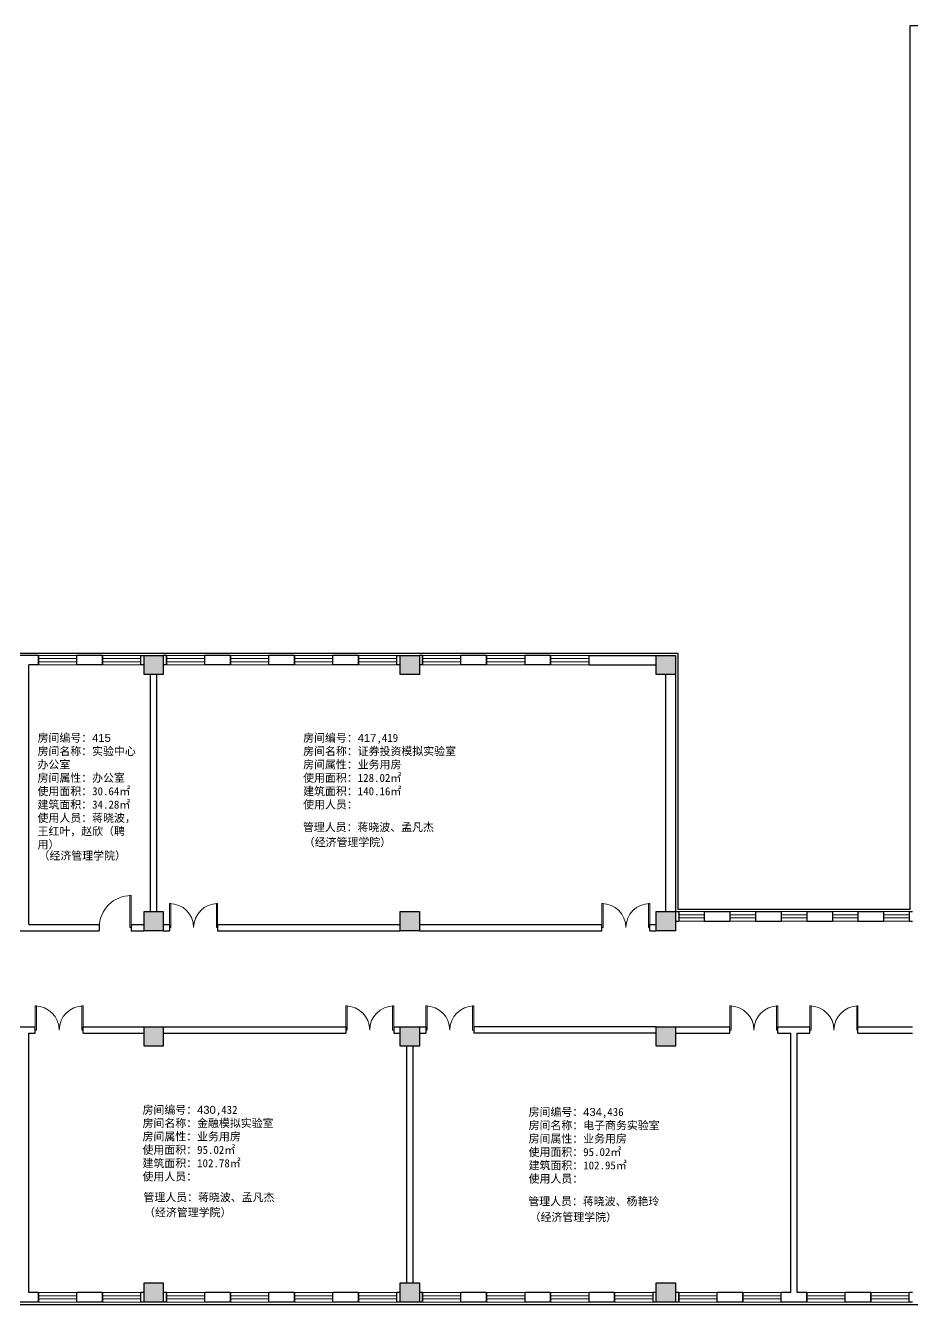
# Model space of a CAD drawing. Header units: millimetres. Extents: x 62836 to 190183, y 47750 to 101830.
# Drawn here: x 136136 to 163836, y 53131 to 93071 of the extents above; entities that cross this region are included whole.
import ezdxf

# ---------------------------------------------------------------- set-up
doc = ezdxf.new("R2010")
doc.units = ezdxf.units.MM
doc.header["$LTSCALE"] = 1000
doc.linetypes.add('CONTINOUS', pattern=[0])
doc.layers.add('填充', color=7, linetype='Continuous')
doc.layers.add('管理人员', color=2, linetype='Continuous')
for name, color, linetype, lineweight in [('墙线', 30, 'Continuous', 30), ('文字', 7, 'Continuous', 30), ('柱子', 150, 'Continuous', 30), ('窗线', 131, 'Continuous', 15), ('门线', 154, 'CONTINOUS', 15)]:
    doc.layers.add(name, color=color, linetype=linetype, lineweight=lineweight)
doc.styles.get("Standard").update_dxf_attribs({"font": 'arial.ttf'})

msp = doc.modelspace()

# ---------------------------------------------------------------- hatches: boundary and pattern name
at = {"layer": '填充'}
h = msp.add_hatch(color=256, dxfattribs=at)
h.dxf.hatch_style = 1
h.paths.add_polyline_path([(140436, 73401), (139836, 73401), (139836, 72801), (140436, 72801)])
h = msp.add_hatch(color=256, dxfattribs=at)
h.dxf.hatch_style = 1
h.paths.add_polyline_path([(148436, 73401), (147836, 73401), (147836, 72801), (148436, 72801)])
h = msp.add_hatch(color=256, dxfattribs=at)
h.dxf.hatch_style = 1
h.paths.add_polyline_path([(156436, 73401), (155836, 73401), (155836, 72801), (156436, 72801)])
h = msp.add_hatch(color=256, dxfattribs=at)
h.dxf.hatch_style = 1
h.paths.add_polyline_path([(140436, 65401), (139836, 65401), (139836, 64801), (140436, 64801)])
h = msp.add_hatch(color=256, dxfattribs=at)
h.dxf.hatch_style = 1
h.paths.add_polyline_path([(148436, 65401), (147836, 65401), (147836, 64801), (148436, 64801)])
h = msp.add_hatch(color=256, dxfattribs=at)
h.dxf.hatch_style = 1
h.paths.add_polyline_path([(156436, 65401), (155836, 65401), (155836, 64801), (156436, 64801)])
h = msp.add_hatch(color=256, dxfattribs=at)
h.dxf.hatch_style = 1
h.paths.add_polyline_path([(140436, 61801), (139836, 61801), (139836, 61201), (140436, 61201)])
h = msp.add_hatch(color=256, dxfattribs=at)
h.dxf.hatch_style = 1
h.paths.add_polyline_path([(148436, 61801), (147836, 61801), (147836, 61201), (148436, 61201)])
h = msp.add_hatch(color=256, dxfattribs=at)
h.dxf.hatch_style = 1
h.paths.add_polyline_path([(156436, 61801), (155836, 61801), (155836, 61201), (156436, 61201)])
h = msp.add_hatch(color=256, dxfattribs=at)
h.dxf.hatch_style = 1
h.paths.add_polyline_path([(140436, 53801), (139836, 53801), (139836, 53201), (140436, 53201)])
h = msp.add_hatch(color=256, dxfattribs=at)
h.dxf.hatch_style = 1
h.paths.add_polyline_path([(148436, 53801), (147836, 53801), (147836, 53201), (148436, 53201)])
h = msp.add_hatch(color=256, dxfattribs=at)
h.dxf.hatch_style = 1
h.paths.add_polyline_path([(156436, 53801), (155836, 53801), (155836, 53201), (156436, 53201)])

# ---------------------------------------------------------------- linework, layer by layer
at = {"layer": '墙线'}
for p, q in [((163766, 93071), (184106, 93071)), ((163766, 65471), (163766, 93071)), ((123806, 73471), (156506, 73471)), ((136536, 73401), (135736, 73401)), ((136536, 73101), (136236, 73101)), ((136236, 65001), (136236, 73101)), ((136536, 73401), (136536, 73101)), ((136536, 73401), (136536, 73101)), ((136536, 73101), (136536, 73401)), ((137736, 73101), (137736, 73401)), ((138536, 73401), (137736, 73401)), ((138536, 73101), (137736, 73101)), ((138536, 73401), (138536, 73101)), ((138536, 73401), (138536, 73101)), ((138536, 73101), (138536, 73401)), ((139736, 73101), (139736, 73401)), ((139736, 73401), (139836, 73401)), ((139836, 73101), (139736, 73101)), ((140536, 73401), (140436, 73401)), ((140536, 73101), (140436, 73101)), ((140536, 73401), (140536, 73101)), ((140536, 73401), (140536, 73101)), ((140536, 73101), (140536, 73401)), ((141736, 73101), (141736, 73401)), ((142536, 73401), (141736, 73401)), ((142536, 73101), (141736, 73101)), ((142536, 73401), (142536, 73101)), ((142536, 73401), (142536, 73101)), ((142536, 73101), (142536, 73401)), ((143736, 73101), (143736, 73401)), ((144536, 73401), (143736, 73401)), ((144536, 73101), (143736, 73101)), ((144536, 73401), (144536, 73101)), ((144536, 73401), (144536, 73101)), ((144536, 73101), (144536, 73401)), ((145736, 73101), (145736, 73401)), ((146536, 73401), (145736, 73401)), ((146536, 73101), (145736, 73101)), ((146536, 73401), (146536, 73101)), ((146536, 73401), (146536, 73101)), ((146536, 73101), (146536, 73401)), ((147736, 73101), (147736, 73401)), ((147736, 73401), (147836, 73401)), ((147836, 73101), (147736, 73101)), ((148536, 73401), (148436, 73401)), ((148536, 73101), (148436, 73101)), ((148536, 73401), (148536, 73101)), ((148536, 73401), (148536, 73101)), ((148536, 73101), (148536, 73401)), ((149736, 73101), (149736, 73401)), ((150536, 73401), (149736, 73401)), ((150536, 73101), (149736, 73101)), ((150536, 73401), (150536, 73101)), ((150536, 73401), (150536, 73101)), ((150536, 73101), (150536, 73401)), ((151736, 73101), (151736, 73401)), ((152536, 73401), (151736, 73401)), ((152536, 73101), (151736, 73101)), ((152536, 73401), (152536, 73101)), ((152536, 73401), (152536, 73101)), ((152536, 73101), (152536, 73401)), ((153736, 73101), (153736, 73401)), ((153736, 73401), (155836, 73401)), ((153736, 73101), (155836, 73101)), ((156436, 73401), (156436, 73401)), ((156506, 73471), (156506, 65471)), ((140036, 65401), (140036, 72801)), ((140236, 65401), (140236, 72801)), ((156136, 65401), (156136, 72801)), ((156436, 72801), (156436, 65401)), ((156436, 65401), (156536, 65401)), ((156506, 65471), (163766, 65471)), ((156536, 65401), (156536, 65101)), ((157336, 65401), (158136, 65401)), ((157336, 65401), (157336, 65101)), ((158136, 65401), (158136, 65101)), ((158936, 65401), (159736, 65401)), ((158936, 65401), (158936, 65101)), ((159736, 65401), (159736, 65101)), ((160536, 65401), (161336, 65401)), ((160536, 65401), (160536, 65101)), ((161336, 65401), (161336, 65101)), ((162136, 65401), (162936, 65401)), ((162136, 65401), (162136, 65101)), ((162936, 65401), (162936, 65101)), ((163736, 65401), (163836, 65401)), ((163736, 65401), (163736, 65101)), ((134036, 64801), (138436, 64801)), ((136236, 65001), (138436, 65001)), ((138436, 65001), (138436, 64801)), ((139436, 65001), (139836, 65001)), ((139436, 65001), (139436, 64801)), ((139436, 64801), (139836, 64801)), ((140436, 65001), (140636, 65001)), ((140436, 64801), (140636, 64801)), ((140636, 65001), (140636, 64801)), ((142136, 65001), (147836, 65001)), ((142136, 65001), (142136, 64801)), ((142136, 64801), (147836, 64801)), ((148436, 65001), (154136, 65001)), ((148436, 64801), (154136, 64801)), ((154136, 64801), (154136, 65001)), ((155636, 65001), (155836, 65001)), ((155636, 64801), (155636, 65001)), ((155636, 64801), (155836, 64801)), ((156436, 65101), (156536, 65101)), ((157336, 65101), (158136, 65101)), ((158936, 65101), (159736, 65101)), ((160536, 65101), (161336, 65101)), ((162136, 65101), (162936, 65101)), ((163736, 65101), (163836, 65101)), ((135836, 61801), (136436, 61801)), ((136236, 61601), (136436, 61601)), ((136236, 53501), (136236, 61601)), ((136436, 61601), (136436, 61801)), ((137936, 61801), (139836, 61801)), ((137936, 61601), (137936, 61801)), ((137936, 61601), (139836, 61601)), ((140436, 61801), (146136, 61801)), ((140436, 61601), (146136, 61601)), ((146136, 61801), (146136, 61601)), ((147636, 61801), (147836, 61801)), ((147636, 61801), (147636, 61601)), ((147636, 61601), (147836, 61601)), ((148436, 61801), (148636, 61801)), ((148436, 61601), (148636, 61601)), ((148636, 61801), (148636, 61601)), ((150136, 61801), (150136, 61601)), ((155836, 61801), (150136, 61801)), ((155836, 61601), (150136, 61601)), ((156436, 61801), (158136, 61801)), ((156436, 61601), (158136, 61601)), ((158136, 61601), (158136, 61801)), ((159636, 61801), (160636, 61801)), ((159636, 61601), (159636, 61801)), ((159636, 61601), (160036, 61601)), ((160036, 53501), (160036, 61601)), ((160236, 61601), (160636, 61601)), ((160236, 53501), (160236, 61601)), ((160636, 61601), (160636, 61801)), ((162136, 61801), (163836, 61801)), ((162136, 61601), (162136, 61801)), ((162136, 61601), (163836, 61601)), ((148036, 61201), (148036, 53801)), ((148236, 61201), (148236, 53801)), ((123766, 53131), (176106, 53131)), ((136536, 53201), (135736, 53201)), ((136536, 53501), (136236, 53501)), ((136536, 53501), (136536, 53201)), ((136536, 53501), (136536, 53201)), ((136536, 53201), (136536, 53501)), ((137736, 53201), (137736, 53501)), ((138536, 53501), (137736, 53501)), ((138536, 53201), (137736, 53201)), ((138536, 53501), (138536, 53201)), ((138536, 53501), (138536, 53201)), ((138536, 53201), (138536, 53501)), ((139736, 53201), (139736, 53501)), ((139836, 53501), (139736, 53501)), ((139836, 53201), (139736, 53201)), ((140536, 53501), (140436, 53501)), ((140536, 53201), (140436, 53201)), ((140536, 53501), (140536, 53201)), ((140536, 53501), (140536, 53201)), ((140536, 53201), (140536, 53501)), ((141736, 53201), (141736, 53501)), ((142536, 53501), (141736, 53501)), ((142536, 53201), (141736, 53201)), ((142536, 53501), (142536, 53201)), ((142536, 53501), (142536, 53201)), ((142536, 53201), (142536, 53501)), ((143736, 53201), (143736, 53501)), ((144536, 53501), (143736, 53501)), ((144536, 53201), (143736, 53201)), ((144536, 53501), (144536, 53201)), ((144536, 53501), (144536, 53201)), ((144536, 53201), (144536, 53501)), ((145736, 53201), (145736, 53501)), ((146536, 53501), (145736, 53501)), ((146536, 53201), (145736, 53201)), ((146536, 53501), (146536, 53201)), ((146536, 53501), (146536, 53201)), ((146536, 53201), (146536, 53501)), ((147736, 53201), (147736, 53501)), ((147836, 53501), (147736, 53501)), ((147836, 53201), (147736, 53201)), ((148536, 53501), (148436, 53501)), ((148536, 53201), (148436, 53201)), ((148536, 53501), (148536, 53201)), ((148536, 53501), (148536, 53201)), ((148536, 53201), (148536, 53501)), ((149736, 53201), (149736, 53501)), ((150536, 53501), (149736, 53501)), ((150536, 53201), (149736, 53201)), ((150536, 53501), (150536, 53201)), ((150536, 53501), (150536, 53201)), ((150536, 53201), (150536, 53501)), ((151736, 53201), (151736, 53501)), ((152536, 53501), (151736, 53501)), ((152536, 53201), (151736, 53201)), ((152536, 53501), (152536, 53201)), ((152536, 53501), (152536, 53201)), ((152536, 53201), (152536, 53501)), ((153736, 53201), (153736, 53501)), ((154536, 53501), (153736, 53501)), ((154536, 53201), (153736, 53201)), ((154536, 53501), (154536, 53201)), ((154536, 53501), (154536, 53201)), ((154536, 53201), (154536, 53501)), ((155736, 53201), (155736, 53501)), ((155836, 53501), (155736, 53501)), ((155836, 53201), (155736, 53201)), ((156536, 53501), (156436, 53501)), ((156536, 53201), (156436, 53201)), ((156536, 53501), (156536, 53201)), ((156536, 53501), (156536, 53201)), ((156536, 53201), (156536, 53501)), ((157736, 53201), (157736, 53501)), ((158536, 53501), (157736, 53501)), ((158536, 53201), (157736, 53201)), ((158536, 53501), (158536, 53201)), ((158536, 53501), (158536, 53201)), ((158536, 53201), (158536, 53501)), ((159736, 53201), (159736, 53501)), ((160036, 53501), (159736, 53501)), ((160536, 53201), (159736, 53201)), ((160536, 53501), (160236, 53501)), ((160536, 53501), (160536, 53201)), ((160536, 53501), (160536, 53201)), ((160536, 53201), (160536, 53501)), ((161736, 53201), (161736, 53501)), ((162536, 53501), (161736, 53501)), ((162536, 53201), (161736, 53201)), ((162536, 53501), (162536, 53201)), ((162536, 53501), (162536, 53201)), ((162536, 53201), (162536, 53501)), ((163736, 53201), (163736, 53501)), ((163836, 53501), (163736, 53501)), ((163836, 53201), (163736, 53201))]:
    msp.add_line(p, q, dxfattribs=at)
at = {"layer": '柱子'}
for p, q in [((139836, 73401), (140436, 73401)), ((139836, 72801), (139836, 73401)), ((140436, 73401), (140436, 72801)), ((147836, 73401), (148436, 73401)), ((147836, 72801), (147836, 73401)), ((148436, 73401), (148436, 72801)), ((155836, 73401), (156436, 73401)), ((155836, 72801), (155836, 73401)), ((156436, 73401), (156436, 72801)), ((140436, 72801), (139836, 72801)), ((148436, 72801), (147836, 72801)), ((156436, 72801), (155836, 72801)), ((139836, 64801), (139836, 65401)), ((139836, 65401), (140436, 65401)), ((140436, 65401), (140436, 64801)), ((147836, 65401), (148436, 65401)), ((147836, 64801), (147836, 65401)), ((148436, 65401), (148436, 64801)), ((155836, 65401), (156436, 65401)), ((155836, 64801), (155836, 65401)), ((156436, 65401), (156436, 64801)), ((140436, 64801), (139836, 64801)), ((148436, 64801), (147836, 64801)), ((156436, 64801), (155836, 64801)), ((139836, 61801), (140436, 61801)), ((139836, 61201), (139836, 61801)), ((140436, 61801), (140436, 61201)), ((147836, 61801), (148436, 61801)), ((147836, 61201), (147836, 61801)), ((148436, 61801), (148436, 61201)), ((155836, 61801), (156436, 61801)), ((155836, 61201), (155836, 61801)), ((156436, 61801), (156436, 61201)), ((140436, 61201), (139836, 61201)), ((148436, 61201), (147836, 61201)), ((156436, 61201), (155836, 61201)), ((139836, 53801), (140436, 53801)), ((139836, 53201), (139836, 53801)), ((140436, 53801), (140436, 53201)), ((147836, 53801), (148436, 53801)), ((147836, 53201), (147836, 53801)), ((148436, 53801), (148436, 53201)), ((155836, 53801), (156436, 53801)), ((155836, 53201), (155836, 53801)), ((156436, 53801), (156436, 53201)), ((140436, 53201), (139836, 53201)), ((148436, 53201), (147836, 53201)), ((156436, 53201), (155836, 53201))]:
    msp.add_line(p, q, dxfattribs=at)
at = {"layer": '窗线'}
for p, q in [((136536, 73401), (137736, 73401)), ((136536, 73401), (136536, 73101)), ((136536, 73301), (137736, 73301)), ((136536, 73201), (137736, 73201)), ((136536, 73101), (137736, 73101)), ((137736, 73401), (137736, 73101)), ((138536, 73401), (139736, 73401)), ((138536, 73401), (138536, 73101)), ((138536, 73301), (139736, 73301)), ((138536, 73201), (139736, 73201)), ((138536, 73101), (139736, 73101)), ((139736, 73401), (139736, 73101)), ((140536, 73401), (141736, 73401)), ((140536, 73401), (140536, 73101)), ((140536, 73301), (141736, 73301)), ((140536, 73201), (141736, 73201)), ((140536, 73101), (141736, 73101)), ((141736, 73401), (141736, 73101)), ((142536, 73401), (143736, 73401)), ((142536, 73401), (142536, 73101)), ((142536, 73301), (143736, 73301)), ((142536, 73201), (143736, 73201)), ((142536, 73101), (143736, 73101)), ((143736, 73401), (143736, 73101)), ((144536, 73401), (145736, 73401)), ((144536, 73401), (144536, 73101)), ((144536, 73301), (145736, 73301)), ((144536, 73201), (145736, 73201)), ((144536, 73101), (145736, 73101)), ((145736, 73401), (145736, 73101)), ((146536, 73401), (147736, 73401)), ((146536, 73401), (146536, 73101)), ((146536, 73301), (147736, 73301)), ((146536, 73201), (147736, 73201)), ((146536, 73101), (147736, 73101)), ((147736, 73401), (147736, 73101)), ((148536, 73401), (149736, 73401)), ((148536, 73401), (148536, 73101)), ((148536, 73301), (149736, 73301)), ((148536, 73201), (149736, 73201)), ((148536, 73101), (149736, 73101)), ((149736, 73401), (149736, 73101)), ((150536, 73401), (151736, 73401)), ((150536, 73401), (150536, 73101)), ((150536, 73301), (151736, 73301)), ((150536, 73201), (151736, 73201)), ((150536, 73101), (151736, 73101)), ((151736, 73401), (151736, 73101)), ((152536, 73401), (153736, 73401)), ((152536, 73401), (152536, 73101)), ((152536, 73301), (153736, 73301)), ((152536, 73201), (153736, 73201)), ((152536, 73101), (153736, 73101)), ((153736, 73401), (153736, 73101)), ((156536, 65401), (156536, 65101)), ((157336, 65401), (156536, 65401)), ((157336, 65301), (156536, 65301)), ((156536, 65201), (157336, 65201)), ((157336, 65101), (157336, 65401)), ((158136, 65401), (158136, 65101)), ((158936, 65401), (158136, 65401)), ((158936, 65301), (158136, 65301)), ((158136, 65201), (158936, 65201)), ((158936, 65101), (158936, 65401)), ((159736, 65401), (159736, 65101)), ((160536, 65401), (159736, 65401)), ((160536, 65301), (159736, 65301)), ((159736, 65201), (160536, 65201)), ((160536, 65101), (160536, 65401)), ((161336, 65401), (161336, 65101)), ((162136, 65401), (161336, 65401)), ((162136, 65301), (161336, 65301)), ((161336, 65201), (162136, 65201)), ((162136, 65101), (162136, 65401)), ((162936, 65401), (162936, 65101)), ((163736, 65401), (162936, 65401)), ((163736, 65301), (162936, 65301)), ((162936, 65201), (163736, 65201)), ((163736, 65101), (163736, 65401)), ((156536, 65101), (157336, 65101)), ((158136, 65101), (158936, 65101)), ((159736, 65101), (160536, 65101)), ((161336, 65101), (162136, 65101)), ((162936, 65101), (163736, 65101)), ((136536, 53501), (137736, 53501)), ((136536, 53501), (136536, 53201)), ((136536, 53401), (137736, 53401)), ((136536, 53301), (137736, 53301)), ((136536, 53201), (137736, 53201)), ((137736, 53501), (137736, 53201)), ((138536, 53501), (139736, 53501)), ((138536, 53501), (138536, 53201)), ((138536, 53401), (139736, 53401)), ((138536, 53301), (139736, 53301)), ((138536, 53201), (139736, 53201)), ((139736, 53501), (139736, 53201)), ((140536, 53501), (141736, 53501)), ((140536, 53501), (140536, 53201)), ((140536, 53401), (141736, 53401)), ((140536, 53301), (141736, 53301)), ((140536, 53201), (141736, 53201)), ((141736, 53501), (141736, 53201)), ((142536, 53501), (143736, 53501)), ((142536, 53501), (142536, 53201)), ((142536, 53401), (143736, 53401)), ((142536, 53301), (143736, 53301)), ((142536, 53201), (143736, 53201)), ((143736, 53501), (143736, 53201)), ((144536, 53501), (145736, 53501)), ((144536, 53501), (144536, 53201)), ((144536, 53401), (145736, 53401)), ((144536, 53301), (145736, 53301)), ((144536, 53201), (145736, 53201)), ((145736, 53501), (145736, 53201)), ((146536, 53501), (147736, 53501)), ((146536, 53501), (146536, 53201)), ((146536, 53401), (147736, 53401)), ((146536, 53301), (147736, 53301)), ((146536, 53201), (147736, 53201)), ((147736, 53501), (147736, 53201)), ((148536, 53501), (149736, 53501)), ((148536, 53501), (148536, 53201)), ((148536, 53401), (149736, 53401)), ((148536, 53301), (149736, 53301)), ((148536, 53201), (149736, 53201)), ((149736, 53501), (149736, 53201)), ((150536, 53501), (151736, 53501)), ((150536, 53501), (150536, 53201)), ((150536, 53401), (151736, 53401)), ((150536, 53301), (151736, 53301)), ((150536, 53201), (151736, 53201)), ((151736, 53501), (151736, 53201)), ((152536, 53501), (153736, 53501)), ((152536, 53501), (152536, 53201)), ((152536, 53401), (153736, 53401)), ((152536, 53301), (153736, 53301)), ((152536, 53201), (153736, 53201)), ((153736, 53501), (153736, 53201)), ((154536, 53501), (155736, 53501)), ((154536, 53501), (154536, 53201)), ((154536, 53401), (155736, 53401)), ((154536, 53301), (155736, 53301)), ((154536, 53201), (155736, 53201)), ((155736, 53501), (155736, 53201)), ((156536, 53501), (157736, 53501)), ((156536, 53501), (156536, 53201)), ((156536, 53401), (157736, 53401)), ((156536, 53301), (157736, 53301)), ((156536, 53201), (157736, 53201)), ((157736, 53501), (157736, 53201)), ((158536, 53501), (159736, 53501)), ((158536, 53501), (158536, 53201)), ((158536, 53401), (159736, 53401)), ((158536, 53301), (159736, 53301)), ((158536, 53201), (159736, 53201)), ((159736, 53501), (159736, 53201)), ((160536, 53501), (161736, 53501)), ((160536, 53501), (160536, 53201)), ((160536, 53401), (161736, 53401)), ((160536, 53301), (161736, 53301)), ((160536, 53201), (161736, 53201)), ((161736, 53501), (161736, 53201)), ((162536, 53501), (163736, 53501)), ((162536, 53501), (162536, 53201)), ((162536, 53401), (163736, 53401)), ((162536, 53301), (163736, 53301)), ((162536, 53201), (163736, 53201)), ((163736, 53501), (163736, 53201))]:
    msp.add_line(p, q, dxfattribs=at)
for p in [(156536, 65301), (156536, 65201)]:
    msp.add_point(p, dxfattribs=at)
at = {"layer": '门线'}
for p, q in [((139436, 65901), (139396, 65901)), ((139396, 65901), (139396, 64901)), ((139436, 64901), (139436, 65901)), ((140636, 65651), (140676, 65651)), ((140636, 64901), (140636, 65651)), ((140676, 65651), (140676, 64901)), ((142136, 65651), (142096, 65651)), ((142096, 65651), (142096, 64901)), ((142136, 64901), (142136, 65651)), ((154136, 65651), (154176, 65651)), ((154136, 64901), (154136, 65651)), ((154176, 65651), (154176, 64901)), ((155636, 65651), (155596, 65651)), ((155596, 65651), (155596, 64901)), ((155636, 64901), (155636, 65651)), ((139396, 64901), (139436, 64901)), ((140676, 64901), (140636, 64901)), ((142096, 64901), (142136, 64901)), ((154176, 64901), (154136, 64901)), ((155596, 64901), (155636, 64901)), ((136436, 62451), (136476, 62451)), ((136436, 61701), (136436, 62451)), ((136476, 62451), (136476, 61701)), ((137936, 62451), (137896, 62451)), ((137896, 62451), (137896, 61701)), ((137936, 61701), (137936, 62451)), ((146136, 62451), (146176, 62451)), ((146136, 61701), (146136, 62451)), ((146176, 62451), (146176, 61701)), ((147636, 62451), (147596, 62451)), ((147596, 62451), (147596, 61701)), ((147636, 61701), (147636, 62451)), ((148636, 62451), (148676, 62451)), ((148636, 61701), (148636, 62451)), ((148676, 62451), (148676, 61701)), ((150136, 62451), (150096, 62451)), ((150096, 62451), (150096, 61701)), ((150136, 61701), (150136, 62451)), ((158136, 62451), (158176, 62451)), ((158136, 61701), (158136, 62451)), ((158176, 62451), (158176, 61701)), ((159636, 62451), (159596, 62451)), ((159596, 62451), (159596, 61701)), ((159636, 61701), (159636, 62451)), ((160636, 62451), (160676, 62451)), ((160636, 61701), (160636, 62451)), ((160676, 62451), (160676, 61701)), ((162136, 62451), (162096, 62451)), ((162096, 62451), (162096, 61701)), ((162136, 61701), (162136, 62451)), ((136476, 61701), (136436, 61701)), ((137896, 61701), (137936, 61701)), ((146176, 61701), (146136, 61701)), ((147596, 61701), (147636, 61701)), ((148676, 61701), (148636, 61701)), ((150096, 61701), (150136, 61701)), ((158176, 61701), (158136, 61701)), ((159596, 61701), (159636, 61701)), ((160676, 61701), (160636, 61701)), ((162096, 61701), (162136, 61701))]:
    msp.add_line(p, q, dxfattribs=at)
for centre, radius, start, end in [((139436, 64901), 1000, 90, 180), ((140636, 64901), 750, 0, 90), ((142136, 64901), 750, 90, 180), ((154136, 64901), 750, 0, 90), ((155636, 64901), 750, 90, 180), ((136436, 61701), 750, 0, 90), ((137936, 61701), 750, 90, 180), ((146136, 61701), 750, 0, 90), ((147636, 61701), 750, 90, 180), ((148636, 61701), 750, 0, 90), ((150136, 61701), 750, 90, 180), ((158136, 61701), 750, 0, 90), ((159636, 61701), 750, 90, 180), ((160636, 61701), 750, 0, 90), ((162136, 61701), 750, 90, 180)]:
    msp.add_arc(centre, radius, start, end, dxfattribs=at)

# ---------------------------------------------------------------- texts
at = {"layer": '文字', "char_height": 250, "attachment_point": 1}
for s, width, insert in [('{\\fSimSun|b0|i0|c134|p2;房间编号：}415\\P{\\fSimSun|b0|i0|c134|p2;房间名称：实验中心办公室}\\P{\\fSimSun|b0|i0|c134|p2;房间属性：办公室}\\P{\\fSimSun|b0|i0|c134|p2;使用面积：30.64\\fSimSun|b0|i0|c129|p2;㎡}\\P{\\fSimSun|b0|i0|c134|p2;建筑面积：34.28\\fSimSun|b0|i0|c129|p2;㎡}\\P{\\fSimSun|b0|i0|c134|p2;使用人员：蒋晓波，王红叶，赵欣（聘用）}', 3384.05, (136510, 70950)), ('{\\fSimSun|b0|i0|c134|p2;房间编号：}417{\\fSimSun|b0|i0|c134|p2;,419}\\P{\\fSimSun|b0|i0|c134|p2;房间名称：证券投资模拟实验室}\\P{\\fSimSun|b0|i0|c134|p2;房间属性：业务用房}\\P{\\fSimSun|b0|i0|c134|p2;使用面积：128.02\\fSimSun|b0|i0|c129|p2;㎡}\\P{\\fSimSun|b0|i0|c134|p2;建筑面积：140.16\\fSimSun|b0|i0|c129|p2;㎡\\fSimSun|b0|i0|c134|p2;\\P使用人员：}', 12260.57, (144806, 70950)), ('{\\fSimSun|b0|i0|c134|p2;房间编号：}430{\\fSimSun|b0|i0|c134|p2;,432}\\P{\\fSimSun|b0|i0|c134|p2;房间名称：金融模拟实验室}\\P{\\fSimSun|b0|i0|c134|p2;房间属性：业务用房}\\P{\\fSimSun|b0|i0|c134|p2;使用面积：95.02\\fSimSun|b0|i0|c129|p2;㎡}\\P{\\fSimSun|b0|i0|c134|p2;建筑面积：102.78\\fSimSun|b0|i0|c129|p2;㎡\\fSimSun|b0|i0|c134|p2;\\P使用人员：}', 10835.19, (139789, 59333)), ('{\\fSimSun|b0|i0|c134|p2;房间编号：}434{\\fSimSun|b0|i0|c134|p2;,436}\\P{\\fSimSun|b0|i0|c134|p2;房间名称：电子商务实验室}\\P{\\fSimSun|b0|i0|c134|p2;房间属性：业务用房}\\P{\\fSimSun|b0|i0|c134|p2;使用面积：95.02\\fSimSun|b0|i0|c129|p2;㎡}\\P{\\fSimSun|b0|i0|c134|p2;建筑面积：102.95\\fSimSun|b0|i0|c129|p2;㎡\\fSimSun|b0|i0|c134|p2;\\P使用人员：}', 12725.54, (151848, 59265))]:
    msp.add_mtext_dynamic_manual_height_columns(s, width=width, gutter_width=12.5, heights=[0], dxfattribs=dict(at, insert=insert))
at = {"layer": '管理人员', "char_height": 250, "attachment_point": 1}
for s, width, insert in [('\\pt3250;{\\fSimSun|b0|i0|c134|p2;管理人员：蒋晓波、孟凡杰}', 7142.07, (144799, 68159)), ('{\\fSimSun|b0|i0|c134|p2;（经济管理学院）}', 6008.91, (144826, 67690)), ('{\\fSimSun|b0|i0|c134|p2;（经济管理学院）}', 3260.79, (136543, 67271)), ('\\pt3250;{\\fSimSun|b0|i0|c134|p2;管理人员：蒋晓波、孟凡杰}', 7506.41, (139819, 56601)), ('\\pt3250;{\\fSimSun|b0|i0|c134|p2;管理人员：蒋晓波、杨艳玲}', 6913.91, (151838, 56475)), ('{\\fSimSun|b0|i0|c134|p2;（经济管理学院）}', 5350.02, (139838, 56129)), ('{\\fSimSun|b0|i0|c134|p2;（经济管理学院）}', 5401.08, (151880, 55982))]:
    msp.add_mtext_dynamic_manual_height_columns(s, width=width, gutter_width=12.5, heights=[0], dxfattribs=dict(at, insert=insert))

doc.saveas('drawing.dxf')
